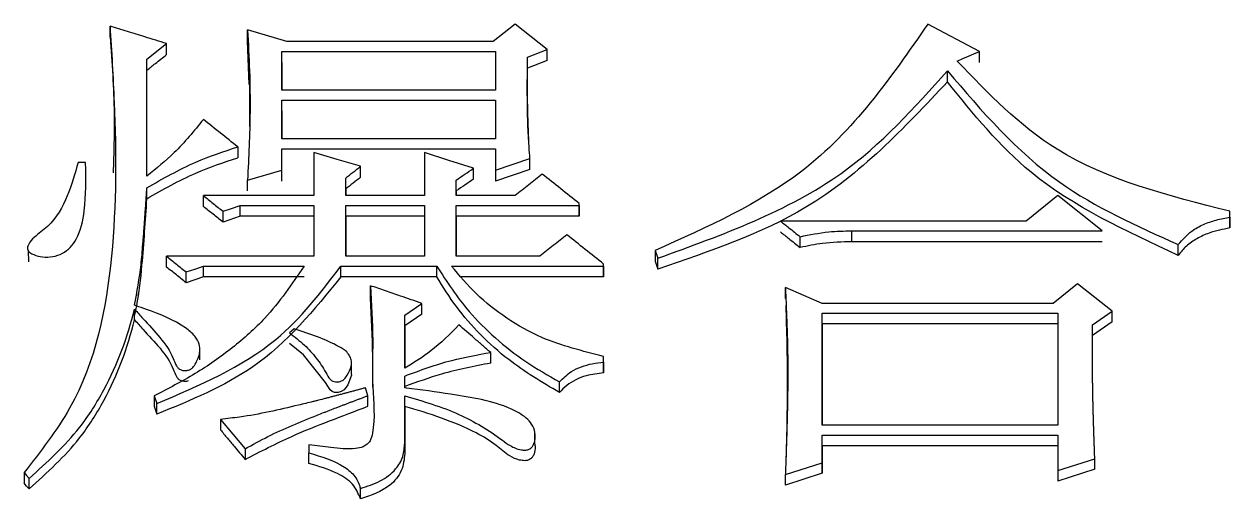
# Model space of a CAD drawing. Header units: millimetres. Extents: x 2278 to 4715, y 679 to 2402.
# Drawn here: x 2829.24 to 2834.55, y 2122.01 to 2124.1 of the extents above; entities that cross this region are included whole.
import ezdxf

# ---------------------------------------------------------------- set-up
doc = ezdxf.new("R2010")
doc.units = ezdxf.units.MM

msp = doc.modelspace()

# ---------------------------------------------------------------- linework, layer by layer
at = {"color": 7, "linetype": 'Continuous', "lineweight": 25}
for p, q in [((2829.617, 2124.0383), (2829.617, 2124.0871)), ((2830.3959, 2124.0187), (2830.2228, 2124.07)), ((2830.2228, 2124.0212), (2830.2228, 2124.07)), ((2831.4019, 2124.0956), (2831.3045, 2124.0187)), ((2831.5425, 2123.9844), (2831.4019, 2124.0956)), ((2833.4464, 2123.9759), (2833.2192, 2124.0956)), ((2829.7793, 2123.9417), (2829.8658, 2124.0101)), ((2829.8658, 2123.9614), (2829.8658, 2124.0101)), ((2830.2298, 2123.8301), (2830.2228, 2124.0212)), ((2830.3743, 2123.9759), (2831.3154, 2123.9759)), ((2830.3743, 2123.8047), (2830.3743, 2123.9759)), ((2830.3743, 2123.9272), (2830.3743, 2123.9759)), ((2831.3154, 2123.9759), (2831.3154, 2123.8047)), ((2831.456, 2123.9502), (2831.5425, 2123.9844)), ((2831.5425, 2123.9358), (2831.5425, 2123.9844)), ((2833.4464, 2123.9273), (2833.4464, 2123.9759)), ((2829.7793, 2123.4271), (2829.7793, 2123.9417)), ((2829.7793, 2123.8931), (2829.7793, 2123.9417)), ((2830.3743, 2123.9272), (2830.3743, 2123.8047)), ((2831.456, 2123.9016), (2831.456, 2123.9502)), ((2831.5425, 2123.9358), (2831.456, 2123.9016)), ((2829.7793, 2123.4318), (2829.7793, 2123.8931)), ((2833.3057, 2123.8418), (2833.3057, 2123.8903)), ((2830.2317, 2123.8318), (2830.2313, 2123.6457)), ((2831.3154, 2123.8047), (2830.3743, 2123.8047)), ((2830.3743, 2123.7618), (2831.3154, 2123.7618)), ((2830.3743, 2123.5903), (2830.3743, 2123.7618)), ((2830.3743, 2123.7135), (2830.3743, 2123.7618)), ((2831.3154, 2123.7618), (2831.3154, 2123.5903)), ((2830.3743, 2123.7135), (2830.3743, 2123.5903)), ((2831.3154, 2123.5903), (2830.3743, 2123.5903)), ((2830.1795, 2123.5559), (2830.1795, 2123.5079)), ((2830.3743, 2123.4529), (2830.3743, 2123.5474)), ((2830.3743, 2123.5474), (2831.3154, 2123.5474)), ((2830.3743, 2123.4993), (2830.3743, 2123.5474)), ((2830.5149, 2123.5302), (2830.5149, 2123.3411)), ((2831.0017, 2123.5302), (2831.0017, 2123.3411)), ((2831.3154, 2123.5474), (2831.3154, 2123.4529)), ((2829.5089, 2123.4872), (2829.4764, 2123.4872)), ((2831.3154, 2123.4529), (2831.4668, 2123.5044)), ((2831.4668, 2123.4564), (2831.4668, 2123.5044)), ((2830.2228, 2123.4099), (2830.3743, 2123.4529)), ((2830.3743, 2123.4049), (2830.3743, 2123.4529)), ((2830.7204, 2123.4221), (2830.7204, 2123.4701)), ((2831.218, 2123.4135), (2831.218, 2123.4615)), ((2831.4668, 2123.4564), (2831.3154, 2123.4049)), ((2831.3154, 2123.4529), (2831.3154, 2123.4049)), ((2829.5107, 2123.4069), (2829.5107, 2123.4072)), ((2829.7793, 2123.3277), (2829.7793, 2123.3755)), ((2830.2228, 2123.362), (2830.2228, 2123.4099)), ((2830.6555, 2123.3411), (2830.6555, 2123.4185)), ((2830.6555, 2123.3706), (2830.6555, 2123.4185)), ((2830.6555, 2123.3706), (2830.6555, 2123.3411)), ((2831.1423, 2123.3411), (2831.1423, 2123.4099)), ((2831.1423, 2123.362), (2831.1423, 2123.4099)), ((2830.5149, 2123.3411), (2830.0281, 2123.3411)), ((2831.0017, 2123.3411), (2830.6555, 2123.3411)), ((2831.1423, 2123.362), (2831.1423, 2123.3411)), ((2831.4019, 2123.3411), (2831.1423, 2123.3411)), ((2833.7925, 2123.3411), (2833.6519, 2123.2293)), ((2833.9872, 2123.1863), (2833.7925, 2123.3411)), ((2830.1146, 2123.2246), (2830.1146, 2123.2723)), ((2830.1904, 2123.2981), (2830.5149, 2123.2981)), ((2830.1904, 2123.2504), (2830.1904, 2123.2981)), ((2830.5149, 2123.2981), (2830.5149, 2123.0743)), ((2830.6555, 2123.2981), (2831.0017, 2123.2981)), ((2830.6555, 2123.0743), (2830.6555, 2123.2981)), ((2830.6555, 2123.2504), (2830.6555, 2123.2981)), ((2831.0017, 2123.2981), (2831.0017, 2123.0743)), ((2831.1423, 2123.2981), (2831.6832, 2123.2981)), ((2831.1423, 2123.0743), (2831.1423, 2123.2981)), ((2831.1423, 2123.2504), (2831.1423, 2123.2981)), ((2831.6832, 2123.2981), (2831.6832, 2123.3067)), ((2831.6832, 2123.259), (2831.6832, 2123.3067)), ((2831.6832, 2123.2981), (2831.6832, 2123.2504)), ((2834.5497, 2123.2465), (2834.5497, 2123.2723)), ((2834.5497, 2123.2246), (2834.5497, 2123.2723)), ((2830.1904, 2123.2504), (2830.1146, 2123.2246)), ((2830.5149, 2123.2504), (2830.1904, 2123.2504)), ((2830.6555, 2123.2504), (2830.6555, 2123.0743)), ((2831.0017, 2123.2504), (2830.6555, 2123.2504)), ((2831.1423, 2123.2504), (2831.1423, 2123.0743)), ((2831.6832, 2123.2504), (2831.1423, 2123.2504)), ((2831.6832, 2123.2504), (2831.6832, 2123.259)), ((2833.6519, 2123.2293), (2832.5702, 2123.2293)), ((2834.5497, 2123.2465), (2834.5497, 2123.1988)), ((2832.6567, 2123.1128), (2832.6567, 2123.1604)), ((2832.8839, 2123.1862), (2833.9872, 2123.1863)), ((2832.8839, 2123.1386), (2832.8839, 2123.1862)), ((2833.9872, 2123.1386), (2832.8839, 2123.1386)), ((2834.3226, 2123.0784), (2834.3226, 2123.126)), ((2829.2571, 2123.0982), (2829.2572, 2123.0505)), ((2830.5149, 2123.0743), (2829.8658, 2123.0743)), ((2831.0017, 2123.0743), (2830.6555, 2123.0743)), ((2831.5101, 2123.0743), (2831.1423, 2123.0743)), ((2832.0185, 2123.1001), (2832.0293, 2123.0656)), ((2832.0185, 2123.1001), (2832.0185, 2123.0526)), ((2832.0185, 2123.0526), (2832.0293, 2123.0182)), ((2832.0293, 2123.0182), (2832.0293, 2123.0656)), ((2829.9524, 2122.9579), (2829.9524, 2123.0053)), ((2830.0281, 2123.0312), (2830.4716, 2123.0312)), ((2830.6339, 2123.0312), (2831.0558, 2123.0312)), ((2830.6339, 2122.9838), (2830.6339, 2123.0312)), ((2831.0558, 2122.9838), (2831.0558, 2123.0312)), ((2831.1207, 2123.0312), (2831.7913, 2123.0312)), ((2831.7913, 2123.0312), (2831.7913, 2123.0398)), ((2831.7913, 2122.9924), (2831.7913, 2123.0398)), ((2831.7913, 2123.0312), (2831.7913, 2122.9838)), ((2830.0281, 2122.9838), (2829.9524, 2122.9579)), ((2830.4716, 2122.9838), (2830.0281, 2122.9838)), ((2831.0558, 2122.9838), (2830.6339, 2122.9838)), ((2830.7637, 2122.8976), (2830.7637, 2122.9449)), ((2831.7913, 2122.9838), (2831.1637, 2122.9838)), ((2831.7913, 2122.9838), (2831.7913, 2122.9924)), ((2833.8791, 2122.9536), (2833.7709, 2122.8673)), ((2834.0305, 2122.8327), (2833.8791, 2122.9536)), ((2832.7541, 2122.8673), (2832.5918, 2122.9363)), ((2832.5918, 2122.889), (2832.5918, 2122.9363)), ((2829.7252, 2122.7942), (2829.7252, 2122.8414)), ((2830.9151, 2122.8154), (2830.9908, 2122.8673)), ((2830.9908, 2122.8201), (2830.9908, 2122.8673)), ((2833.7709, 2122.8673), (2832.7541, 2122.8673)), ((2830.9908, 2122.8201), (2830.9151, 2122.7683)), ((2830.9151, 2122.5821), (2830.9151, 2122.8154)), ((2830.9151, 2122.7683), (2830.9151, 2122.8154)), ((2832.7541, 2122.8241), (2833.7925, 2122.8241)), ((2832.7541, 2122.3309), (2832.7541, 2122.8241)), ((2832.7541, 2122.777), (2832.7541, 2122.8241)), ((2833.7925, 2122.8241), (2833.7925, 2122.3309)), ((2833.944, 2122.7723), (2834.0305, 2122.8327)), ((2834.0305, 2122.7856), (2833.944, 2122.7252)), ((2834.0305, 2122.7856), (2834.0305, 2122.8327)), ((2830.4284, 2122.755), (2830.4068, 2122.7377)), ((2830.9151, 2122.7683), (2830.9151, 2122.5821)), ((2832.7541, 2122.777), (2832.7541, 2122.3309)), ((2833.7925, 2122.777), (2832.7541, 2122.777)), ((2830.0131, 2122.618), (2830.0131, 2122.6652)), ((2831.2938, 2122.6043), (2831.2938, 2122.6512)), ((2831.7913, 2122.608), (2831.7913, 2122.634)), ((2830.6807, 2122.5536), (2830.6807, 2122.6007)), ((2831.7913, 2122.608), (2831.7913, 2122.5612)), ((2830.9151, 2122.4954), (2830.9151, 2122.5475)), ((2830.9151, 2122.5007), (2830.9151, 2122.5475)), ((2831.5966, 2122.4748), (2831.5966, 2122.5215)), ((2830.7529, 2122.4609), (2830.7421, 2122.4955)), ((2829.8118, 2122.4609), (2829.8226, 2122.4263)), ((2829.8226, 2122.3797), (2829.8226, 2122.4263)), ((2830.7529, 2122.4142), (2830.7529, 2122.4609)), ((2830.9151, 2122.2529), (2830.9151, 2122.4606)), ((2830.9151, 2122.414), (2830.9151, 2122.4606)), ((2830.9151, 2122.414), (2830.9151, 2122.2065)), ((2830.1038, 2122.3569), (2830.212, 2122.2269)), ((2830.1038, 2122.3569), (2830.1038, 2122.3104)), ((2833.7925, 2122.3309), (2832.7541, 2122.3309)), ((2830.9151, 2122.2529), (2830.9151, 2122.2065)), ((2831.4885, 2122.2506), (2831.4885, 2122.2973)), ((2832.7541, 2122.1661), (2832.7541, 2122.2876)), ((2832.7541, 2122.2876), (2833.7925, 2122.2876)), ((2832.7541, 2122.2411), (2832.7541, 2122.2876)), ((2833.7925, 2122.2876), (2833.7925, 2122.1314)), ((2830.212, 2122.2269), (2830.212, 2122.1805)), ((2830.4933, 2122.2441), (2830.4933, 2122.2095)), ((2830.4933, 2122.1632), (2830.4933, 2122.2095)), ((2832.7541, 2122.2411), (2832.7541, 2122.1198)), ((2833.7925, 2122.2411), (2832.7541, 2122.2411)), ((2832.5918, 2122.114), (2832.7541, 2122.1661)), ((2832.7541, 2122.1198), (2832.7541, 2122.1661)), ((2833.7925, 2122.1314), (2833.9548, 2122.1835)), ((2833.9548, 2122.1372), (2833.9548, 2122.1835)), ((2829.2386, 2122.1226), (2829.2386, 2122.0763)), ((2829.2601, 2122.0505), (2829.2601, 2122.0967)), ((2832.7541, 2122.1198), (2832.5918, 2122.0678)), ((2832.5918, 2122.0678), (2832.5918, 2122.114)), ((2833.9548, 2122.1372), (2833.7925, 2122.0852)), ((2833.7925, 2122.1314), (2833.7925, 2122.0852)), ((2830.7204, 2122.0071), (2830.7204, 2122.0532))]:
    msp.add_line(p, q, dxfattribs=at)
at = {"color": 7, "linetype": 'Continuous', "lineweight": 25, "flags": 128}
for points in [[(2831.3045, 2124.0187), (2830.8502, 2124.0187), (2830.3959, 2124.0187)], [(2833.349, 2123.9331), (2833.3733, 2123.9438), (2833.3977, 2123.9545), (2833.422, 2123.9652), (2833.4464, 2123.9759)], [(2830.7204, 2123.4701), (2830.6176, 2123.5001), (2830.5149, 2123.5302)], [(2831.218, 2123.4615), (2831.1098, 2123.4958), (2831.0017, 2123.5302)], [(2830.0281, 2123.2933), (2830.0281, 2123.3054), (2830.0281, 2123.3175), (2830.0281, 2123.3411)], [(2830.1146, 2123.2723), (2830.1525, 2123.2852), (2830.1904, 2123.2981)], [(2834.5497, 2123.1988), (2834.5497, 2123.2133), (2834.5497, 2123.2246)], [(2829.8658, 2123.0268), (2829.8658, 2123.0388), (2829.8658, 2123.0508), (2829.8658, 2123.0743)], [(2829.9524, 2123.0053), (2829.9902, 2123.0182), (2830.0281, 2123.0312)], [(2830.0281, 2122.9838), (2830.0281, 2123.003), (2830.0281, 2123.0171), (2830.0281, 2123.0312)], [(2830.6804, 2122.5536), (2830.6804, 2122.5519), (2830.6639, 2122.5091), (2830.6478, 2122.4864), (2830.6358, 2122.4787), (2830.6215, 2122.475), (2830.6064, 2122.4757), (2830.5951, 2122.4798), (2830.586, 2122.487), (2830.5654, 2122.5193), (2830.4696, 2122.64), (2830.4074, 2122.6902), (2830.4068, 2122.6907), (2830.4068, 2122.6907)], [(2831.7913, 2122.5871), (2831.7913, 2122.6027), (2831.7913, 2122.634)], [(2831.7913, 2122.5612), (2831.7913, 2122.57), (2831.7913, 2122.5757), (2831.7913, 2122.5814), (2831.7913, 2122.5871)], [(2829.8118, 2122.4609), (2829.8118, 2122.4417), (2829.8118, 2122.4279), (2829.8118, 2122.4142)], [(2829.2385, 2122.1226), (2829.2493, 2122.1096), (2829.2601, 2122.0967)], [(2829.2601, 2122.0505), (2829.2547, 2122.057), (2829.2493, 2122.0635), (2829.2385, 2122.0764)]]:
    msp.add_lwpolyline(points, dxfattribs=at)
at = {"color": 7, "linetype": 'Continuous', "lineweight": 25}
for points, knots in [([(2829.617, 2124.087), (2829.6237, 2123.9749), (2829.644, 2123.6388), (2829.6467, 2123.0754), (2829.532, 2122.4977), (2829.3108, 2122.2149), (2829.2386, 2122.1226)], [0, 0, 0, 0, 0.166548, 0.499383, 0.836688, 1, 1, 1, 1]), ([(2829.8658, 2124.0101), (2829.8341, 2124.0199), (2829.7768, 2124.0377), (2829.6938, 2124.0633), (2829.6426, 2124.0791), (2829.617, 2124.0871)], [0, 0, 0, 0, 0.382595, 0.691297, 1, 1, 1, 1]), ([(2830.2228, 2124.07), (2830.2261, 2124.0099), (2830.2326, 2123.8898), (2830.2356, 2123.6698), (2830.2277, 2123.5097), (2830.2228, 2123.4099)], [0, 0, 0, 0, 0.273667, 0.547376, 1, 1, 1, 1]), ([(2833.2192, 2124.0956), (2833.0553, 2123.8598), (2832.7571, 2123.4308), (2832.2479, 2123.2028), (2832.0185, 2123.1001)], [0, 0, 0, 0, 0.549466, 1, 1, 1, 1]), ([(2829.617, 2124.0383), (2829.6253, 2123.9263), (2829.6401, 2123.728), (2829.6335, 2123.5282), (2829.6306, 2123.4412)], [0, 0, 0, 0, 0.564585, 1, 1, 1, 1]), ([(2829.7793, 2123.8931), (2829.7918, 2123.9029), (2829.8125, 2123.9193), (2829.8413, 2123.942), (2829.8577, 2123.955), (2829.8658, 2123.9614)], [0, 0, 0, 0, 0.432906, 0.716452, 1, 1, 1, 1]), ([(2831.4668, 2123.5044), (2831.4655, 2123.5212), (2831.4635, 2123.5464), (2831.4594, 2123.6053), (2831.4574, 2123.6516), (2831.4563, 2123.6936), (2831.456, 2123.7062), (2831.4558, 2123.7188), (2831.4556, 2123.7314), (2831.4553, 2123.7483), (2831.4552, 2123.7651), (2831.4551, 2123.7819), (2831.455, 2123.7945), (2831.455, 2123.8071), (2831.455, 2123.8197), (2831.455, 2123.8323), (2831.4551, 2123.8428), (2831.4551, 2123.8512), (2831.4552, 2123.8575), (2831.4552, 2123.8638), (2831.4552, 2123.8701), (2831.4553, 2123.8764), (2831.4553, 2123.8827), (2831.4554, 2123.889), (2831.4555, 2123.8974), (2831.4555, 2123.9058), (2831.4556, 2123.9142), (2831.4557, 2123.9205), (2831.4557, 2123.9268), (2831.4558, 2123.9331), (2831.4559, 2123.9409), (2831.4559, 2123.9466), (2831.456, 2123.9502)], [0, 0, 0, 0, 0.113118, 0.169677, 0.395941, 0.424221, 0.4525, 0.480779, 0.509059, 0.537338, 0.593897, 0.622177, 0.650456, 0.678735, 0.707015, 0.735294, 0.763573, 0.777713, 0.791853, 0.805993, 0.820132, 0.834272, 0.848412, 0.862551, 0.876691, 0.90497, 0.91911, 0.93325, 0.947389, 0.961529, 0.975669, 1, 1, 1, 1]), ([(2834.5497, 2123.2723), (2834.2787, 2123.3406), (2833.802, 2123.4608), (2833.4856, 2123.7907), (2833.349, 2123.9331)], [0, 0, 0, 0, 0.568428, 1, 1, 1, 1]), ([(2831.4624, 2123.5679), (2831.4624, 2123.5679), (2831.4625, 2123.5679), (2831.4624, 2123.57), (2831.4606, 2123.6127), (2831.4566, 2123.713), (2831.456, 2123.8052), (2831.4559, 2123.8548), (2831.4559, 2123.8725), (2831.4559, 2123.8787), (2831.4558, 2123.8784), (2831.4558, 2123.8783)], [0, 0, 0, 0, 0.006691, 0.017606, 0.043784, 0.513826, 0.728841, 0.873761, 0.909014, 0.944697, 1, 1, 1, 1]), ([(2832.0293, 2123.0656), (2832.3169, 2123.1695), (2832.8239, 2123.3526), (2833.1602, 2123.7279), (2833.3057, 2123.8903)], [0, 0, 0, 0, 0.567325, 1, 1, 1, 1]), ([(2833.3057, 2123.8903), (2833.4571, 2123.7127), (2833.7318, 2123.3905), (2834.1396, 2123.2079), (2834.3226, 2123.126)], [0, 0, 0, 0, 0.551247, 1, 1, 1, 1]), ([(2833.3057, 2123.8418), (2833.114, 2123.6378), (2832.7661, 2123.2676), (2832.2575, 2123.0955), (2832.0293, 2123.0182)], [0, 0, 0, 0, 0.5512685, 1, 1, 1, 1]), ([(2834.3226, 2123.0784), (2834.0913, 2123.1852), (2833.6839, 2123.3732), (2833.4198, 2123.7004), (2833.3057, 2123.8418)], [0, 0, 0, 0, 0.5679506, 1, 1, 1, 1]), ([(2830.0281, 2123.6761), (2829.9871, 2123.6259), (2829.9134, 2123.5357), (2829.8205, 2123.4605), (2829.7793, 2123.4271)], [0, 0, 0, 0, 0.556387, 1, 1, 1, 1]), ([(2830.1795, 2123.5559), (2830.1543, 2123.576), (2830.1038, 2123.616), (2830.0533, 2123.6561), (2830.0281, 2123.6761)], [0, 0, 0, 0, 0.4999967, 1, 1, 1, 1]), ([(2829.7793, 2123.3755), (2829.8499, 2123.4158), (2829.9765, 2123.4879), (2830.1173, 2123.5351), (2830.1795, 2123.5559)], [0, 0, 0, 0, 0.5578888, 1, 1, 1, 1]), ([(2829.4764, 2123.4872), (2829.4623, 2123.4381), (2829.4339, 2123.3393), (2829.3699, 2123.2205), (2829.2906, 2123.1671), (2829.2615, 2123.1352), (2829.2534, 2123.1168), (2829.253, 2123.1063), (2829.2565, 2123.0978), (2829.2656, 2123.0887), (2829.2866, 2123.0778), (2829.321, 2123.07), (2829.3655, 2123.0706), (2829.4081, 2123.0856), (2829.4446, 2123.1124), (2829.4859, 2123.1737), (2829.5123, 2123.3015), (2829.5113, 2123.4151), (2829.5089, 2123.4862), (2829.5089, 2123.4872)], [0, 0, 0, 0, 0.151237, 0.303887, 0.374012, 0.409203, 0.423454, 0.431523, 0.439658, 0.449578, 0.466985, 0.502292, 0.540771, 0.580872, 0.619436, 0.662511, 0.788748, 0.996835, 1, 1, 1, 1]), ([(2829.7793, 2123.3277), (2829.8499, 2123.3679), (2829.9765, 2123.4399), (2830.1173, 2123.487), (2830.1795, 2123.5079)], [0, 0, 0, 0, 0.557853, 1, 1, 1, 1]), ([(2830.6555, 2123.4185), (2830.6663, 2123.4271), (2830.688, 2123.4443), (2830.7096, 2123.4615), (2830.7204, 2123.4701)], [0, 0, 0, 0, 0.500001, 1, 1, 1, 1]), ([(2830.7204, 2123.4221), (2830.7096, 2123.4135), (2830.688, 2123.3964), (2830.6663, 2123.3792), (2830.6555, 2123.3706)], [0, 0, 0, 0, 0.499997, 1, 1, 1, 1]), ([(2831.1423, 2123.4099), (2831.1549, 2123.4185), (2831.1801, 2123.4357), (2831.2054, 2123.4529), (2831.218, 2123.4615)], [0, 0, 0, 0, 0.500001, 1, 1, 1, 1]), ([(2831.5209, 2123.4357), (2831.5011, 2123.4199), (2831.4614, 2123.3884), (2831.4217, 2123.3569), (2831.4019, 2123.3411)], [0, 0, 0, 0, 0.500001, 1, 1, 1, 1]), ([(2831.6832, 2123.3067), (2831.6561, 2123.3282), (2831.602, 2123.3712), (2831.5479, 2123.4142), (2831.5209, 2123.4357)], [0, 0, 0, 0, 0.5, 1, 1, 1, 1]), ([(2829.7252, 2122.8586), (2829.736, 2122.918), (2829.7521, 2123.0071), (2829.7597, 2123.1044), (2829.7631, 2123.1455), (2829.7643, 2123.1605), (2829.7652, 2123.1717), (2829.766, 2123.1829), (2829.7669, 2123.1941), (2829.7676, 2123.2035), (2829.7683, 2123.2128), (2829.7688, 2123.2203), (2829.7693, 2123.2277), (2829.7699, 2123.2352), (2829.7704, 2123.2427), (2829.7711, 2123.252), (2829.7716, 2123.2595), (2829.7722, 2123.2688), (2829.7727, 2123.2763), (2829.7732, 2123.2838), (2829.7737, 2123.2912), (2829.7742, 2123.2987), (2829.7749, 2123.3081), (2829.7754, 2123.3155), (2829.776, 2123.3249), (2829.7765, 2123.3323), (2829.7771, 2123.3417), (2829.7776, 2123.3491), (2829.7781, 2123.3566), (2829.7786, 2123.3648), (2829.779, 2123.3711), (2829.7793, 2123.3755)], [0, 0, 0, 0, 0.346641, 0.519778, 0.563061, 0.584702, 0.606343, 0.627984, 0.649626, 0.671267, 0.682088, 0.703729, 0.714549, 0.72537, 0.747011, 0.757832, 0.779473, 0.790294, 0.811935, 0.822756, 0.833576, 0.855218, 0.866038, 0.88768, 0.8985, 0.920141, 0.930962, 0.952603, 0.963424, 0.974245, 1, 1, 1, 1]), ([(2831.218, 2123.4135), (2831.2054, 2123.4049), (2831.1801, 2123.3878), (2831.1549, 2123.3706), (2831.1423, 2123.362)], [0, 0, 0, 0, 0.499997, 1, 1, 1, 1]), ([(2829.7252, 2122.8114), (2829.7284, 2122.8262), (2829.7442, 2122.9001), (2829.7576, 2123.0239), (2829.7697, 2123.1813), (2829.7761, 2123.2789), (2829.7793, 2123.3277)], [0, 0, 0, 0, 0.086672, 0.433942, 0.716948, 1, 1, 1, 1]), ([(2830.0281, 2123.3411), (2830.0425, 2123.3297), (2830.0714, 2123.3067), (2830.1002, 2123.2838), (2830.1146, 2123.2723)], [0, 0, 0, 0, 0.499999, 1, 1, 1, 1]), ([(2830.1146, 2123.2246), (2830.1002, 2123.2361), (2830.0714, 2123.259), (2830.0425, 2123.2819), (2830.0281, 2123.2933)], [0, 0, 0, 0, 0.5, 1, 1, 1, 1]), ([(2832.5702, 2123.2293), (2832.5825, 2123.2195), (2832.6031, 2123.2031), (2832.632, 2123.1801), (2832.6485, 2123.167), (2832.6567, 2123.1604)], [0, 0, 0, 0, 0.428307, 0.714154, 1, 1, 1, 1]), ([(2834.3226, 2123.126), (2834.341, 2123.1472), (2834.3716, 2123.1826), (2834.4326, 2123.2154), (2834.4895, 2123.2351), (2834.5296, 2123.2427), (2834.5497, 2123.2465)], [0, 0, 0, 0, 0.329917, 0.550134, 0.774051, 1, 1, 1, 1]), ([(2831.6291, 2123.169), (2831.6092, 2123.1532), (2831.5696, 2123.1217), (2831.5299, 2123.0901), (2831.5101, 2123.0743)], [0, 0, 0, 0, 0.500001, 1, 1, 1, 1]), ([(2831.7913, 2123.0398), (2831.7643, 2123.0613), (2831.7102, 2123.1044), (2831.6561, 2123.1475), (2831.6291, 2123.169)], [0, 0, 0, 0, 0.4999997, 1, 1, 1, 1]), ([(2832.5702, 2123.1816), (2832.5825, 2123.1718), (2832.6031, 2123.1554), (2832.632, 2123.1325), (2832.6485, 2123.1194), (2832.6567, 2123.1128)], [0, 0, 0, 0, 0.4285576, 0.7142788, 1, 1, 1, 1]), ([(2832.6567, 2123.1604), (2832.6985, 2123.1688), (2832.7734, 2123.184), (2832.8501, 2123.1855), (2832.8839, 2123.1862)], [0, 0, 0, 0, 0.5590432, 1, 1, 1, 1]), ([(2834.5497, 2123.1988), (2834.5187, 2123.1927), (2834.4677, 2123.1826), (2834.4039, 2123.1532), (2834.3561, 2123.121), (2834.3337, 2123.0925), (2834.3226, 2123.0784)], [0, 0, 0, 0, 0.34797, 0.569793, 0.78749, 1, 1, 1, 1]), ([(2832.8839, 2123.1386), (2832.8408, 2123.1374), (2832.7641, 2123.1353), (2832.6895, 2123.1197), (2832.6567, 2123.1128)], [0, 0, 0, 0, 0.560892, 1, 1, 1, 1]), ([(2829.8658, 2123.0743), (2829.8803, 2123.0628), (2829.9091, 2123.0398), (2829.938, 2123.0168), (2829.9524, 2123.0053)], [0, 0, 0, 0, 0.499999, 1, 1, 1, 1]), ([(2830.4716, 2123.0312), (2830.418, 2122.9521), (2830.3292, 2122.821), (2830.1576, 2122.6685), (2829.9939, 2122.5539), (2829.8727, 2122.492), (2829.8118, 2122.4609)], [0, 0, 0, 0, 0.333002, 0.552476, 0.774971, 1, 1, 1, 1]), ([(2829.8226, 2122.4263), (2830.011, 2122.5066), (2830.3425, 2122.6479), (2830.5461, 2122.9156), (2830.6339, 2123.0312)], [0, 0, 0, 0, 0.568507, 1, 1, 1, 1]), ([(2829.9524, 2122.9579), (2829.938, 2122.9694), (2829.9091, 2122.9924), (2829.8803, 2123.0153), (2829.8658, 2123.0268)], [0, 0, 0, 0, 0.5, 1, 1, 1, 1]), ([(2831.0558, 2123.0312), (2831.1003, 2122.9628), (2831.1741, 2122.8496), (2831.3127, 2122.7128), (2831.4458, 2122.6078), (2831.5462, 2122.5504), (2831.5966, 2122.5215)], [0, 0, 0, 0, 0.333809, 0.553089, 0.775219, 1, 1, 1, 1]), ([(2831.7913, 2122.634), (2831.6984, 2122.657), (2831.5464, 2122.6948), (2831.3623, 2122.7988), (2831.2274, 2122.9052), (2831.1561, 2122.9894), (2831.1207, 2123.0312)], [0, 0, 0, 0, 0.347456, 0.568585, 0.785979, 1, 1, 1, 1]), ([(2830.6339, 2122.9838), (2830.5165, 2122.839), (2830.3033, 2122.5759), (2829.9717, 2122.4405), (2829.8226, 2122.3797)], [0, 0, 0, 0, 0.550322, 1, 1, 1, 1]), ([(2830.7637, 2122.9449), (2830.7685, 2122.8649), (2830.7775, 2122.717), (2830.7691, 2122.5006), (2830.7871, 2122.3522), (2830.7665, 2122.2666), (2830.7505, 2122.2463), (2830.7282, 2122.2337), (2830.6739, 2122.2228), (2830.5932, 2122.2322), (2830.5254, 2122.2403), (2830.4933, 2122.2441)], [0, 0, 0, 0, 0.257644, 0.476383, 0.695117, 0.731864, 0.752184, 0.772582, 0.805413, 0.907666, 1, 1, 1, 1]), ([(2830.9908, 2122.8673), (2830.9595, 2122.878), (2830.9059, 2122.8963), (2830.8302, 2122.9222), (2830.7858, 2122.9373), (2830.7637, 2122.9449)], [0, 0, 0, 0, 0.414509, 0.7072526, 1, 1, 1, 1]), ([(2831.5966, 2122.4748), (2831.5197, 2122.5204), (2831.3937, 2122.5951), (2831.2468, 2122.7279), (2831.1397, 2122.8501), (2831.0836, 2122.9394), (2831.0558, 2122.9838)], [0, 0, 0, 0, 0.346062, 0.56664, 0.784508, 1, 1, 1, 1]), ([(2829.7339, 2122.9006), (2829.7339, 2122.9006), (2829.7339, 2122.9005), (2829.734, 2122.9009), (2829.7342, 2122.9021), (2829.7348, 2122.9052), (2829.7355, 2122.9087), (2829.7359, 2122.9106)], [0, 0, 0, 0, 0.025297, 0.141451, 0.270493, 0.58461, 1, 1, 1, 1]), ([(2830.7742, 2122.4979), (2830.7745, 2122.5465), (2830.7753, 2122.68), (2830.7682, 2122.813), (2830.7637, 2122.8976)], [0, 0, 0, 0, 0.364106, 1, 1, 1, 1]), ([(2832.5918, 2122.9363), (2832.5922, 2122.9281), (2832.5928, 2122.9159), (2832.5937, 2122.8955), (2832.5946, 2122.875), (2832.5953, 2122.8546), (2832.5961, 2122.8342), (2832.5967, 2122.8178), (2832.5974, 2122.8015), (2832.5978, 2122.7892), (2832.5988, 2122.7647), (2832.602, 2122.6788), (2832.6025, 2122.5927), (2832.6022, 2122.5148), (2832.602, 2122.4984), (2832.6019, 2122.482), (2832.6016, 2122.4656), (2832.6014, 2122.4492), (2832.6011, 2122.4328), (2832.6009, 2122.4205), (2832.6007, 2122.4102), (2832.6005, 2122.4), (2832.6003, 2122.3918), (2832.6001, 2122.3836), (2832.5999, 2122.3754), (2832.5997, 2122.3672), (2832.5995, 2122.3569), (2832.5993, 2122.3487), (2832.5991, 2122.3405), (2832.5988, 2122.3323), (2832.5986, 2122.3241), (2832.5983, 2122.3138), (2832.5981, 2122.3056), (2832.5979, 2122.2974), (2832.5976, 2122.2892), (2832.5974, 2122.281), (2832.5971, 2122.2728), (2832.5969, 2122.2645), (2832.5966, 2122.2563), (2832.5963, 2122.2461), (2832.596, 2122.2379), (2832.5957, 2122.2276), (2832.5954, 2122.2194), (2832.5952, 2122.2112), (2832.5949, 2122.2029), (2832.5946, 2122.1947), (2832.5943, 2122.1845), (2832.594, 2122.1762), (2832.5937, 2122.168), (2832.5934, 2122.1598), (2832.5931, 2122.1516), (2832.5928, 2122.1434), (2832.5926, 2122.1354), (2832.5922, 2122.1256), (2832.592, 2122.1179), (2832.5918, 2122.114)], [0, 0, 0, 0, 0.029904, 0.044856, 0.07476, 0.104664, 0.119616, 0.14952, 0.164472, 0.179424, 0.194376, 0.254184, 0.493446, 0.508398, 0.538302, 0.553254, 0.568206, 0.59811, 0.613062, 0.628014, 0.642966, 0.650442, 0.665394, 0.67287, 0.680346, 0.695298, 0.702774, 0.717726, 0.725202, 0.732678, 0.74763, 0.755106, 0.770057, 0.777533, 0.785009, 0.799961, 0.807437, 0.814913, 0.829865, 0.837341, 0.852293, 0.859769, 0.874721, 0.882197, 0.889673, 0.904625, 0.912101, 0.927053, 0.934529, 0.942005, 0.956957, 0.964433, 0.971909, 0.985954, 1, 1, 1, 1]), ([(2829.2601, 2122.0967), (2829.3393, 2122.1684), (2829.4691, 2122.2857), (2829.5934, 2122.4847), (2829.674, 2122.6596), (2829.7082, 2122.7809), (2829.7252, 2122.8414)], [0, 0, 0, 0, 0.345608, 0.56562, 0.783503, 1, 1, 1, 1]), ([(2829.7252, 2122.8414), (2829.7374, 2122.8276), (2829.7983, 2122.7586), (2829.877, 2122.6819), (2829.905, 2122.5986), (2829.9174, 2122.5811), (2829.9291, 2122.5739), (2829.9424, 2122.5707), (2829.9564, 2122.5713), (2829.9702, 2122.5759), (2829.9846, 2122.5869), (2830.0012, 2122.6134), (2830.0149, 2122.6484), (2830.0114, 2122.6905), (2829.9901, 2122.7277), (2829.9161, 2122.7878), (2829.8226, 2122.8248), (2829.7447, 2122.8516), (2829.7275, 2122.8578), (2829.7252, 2122.8586)], [0, 0, 0, 0, 0.066203, 0.331418, 0.376174, 0.392134, 0.408285, 0.422252, 0.437571, 0.454108, 0.470588, 0.499884, 0.567199, 0.607022, 0.655995, 0.720748, 0.938177, 0.991744, 1, 1, 1, 1]), ([(2832.5933, 2122.858), (2832.5967, 2122.7469), (2832.6017, 2122.582), (2832.5988, 2122.3691), (2832.5966, 2122.2677), (2832.5953, 2122.2202), (2832.5946, 2122.1957), (2832.5944, 2122.1897), (2832.5943, 2122.1857)], [0, 0, 0, 0, 0.503814, 0.747752, 0.874235, 0.934549, 0.957165, 1, 1, 1, 1]), ([(2829.2601, 2122.0505), (2829.3393, 2122.1221), (2829.469, 2122.2393), (2829.5934, 2122.438), (2829.674, 2122.6127), (2829.7082, 2122.7338), (2829.7252, 2122.7942)], [0, 0, 0, 0, 0.345691, 0.565702, 0.783554, 1, 1, 1, 1]), ([(2829.7252, 2122.7942), (2829.7374, 2122.7804), (2829.7984, 2122.7115), (2829.8768, 2122.635), (2829.905, 2122.552), (2829.9171, 2122.5346), (2829.9287, 2122.5272), (2829.942, 2122.5241), (2829.9536, 2122.524), (2829.9602, 2122.5265), (2829.9625, 2122.5273)], [0, 0, 0, 0, 0.148722, 0.744517, 0.842906, 0.878942, 0.915433, 0.946758, 0.981101, 1, 1, 1, 1]), ([(2830.4068, 2122.7377), (2830.4296, 2122.7202), (2830.4734, 2122.6868), (2830.527, 2122.6275), (2830.5621, 2122.5755), (2830.5798, 2122.5371), (2830.5975, 2122.5245), (2830.61, 2122.5213), (2830.6236, 2122.5214), (2830.6375, 2122.5253), (2830.6517, 2122.5353), (2830.6659, 2122.5578), (2830.6786, 2122.5839), (2830.6824, 2122.6131), (2830.6748, 2122.6348), (2830.6575, 2122.658), (2830.6082, 2122.6877), (2830.531, 2122.7219), (2830.4628, 2122.7439), (2830.4284, 2122.755)], [0, 0, 0, 0, 0.117411, 0.224514, 0.331514, 0.385099, 0.401502, 0.417942, 0.434593, 0.453955, 0.473463, 0.503457, 0.565822, 0.597864, 0.6299, 0.663784, 0.718184, 0.85806, 1, 1, 1, 1]), ([(2831.1531, 2122.7723), (2831.114, 2122.7322), (2831.0435, 2122.6601), (2830.9547, 2122.6061), (2830.9151, 2122.5821)], [0, 0, 0, 0, 0.555111, 1, 1, 1, 1]), ([(2831.2937, 2122.6512), (2831.2817, 2122.6616), (2831.2576, 2122.6824), (2831.2107, 2122.7227), (2831.1759, 2122.7527), (2831.1531, 2122.7723)], [0, 0, 0, 0, 0.25711, 0.51422, 1, 1, 1, 1]), ([(2833.9548, 2122.1835), (2833.9543, 2122.1955), (2833.9537, 2122.2136), (2833.9528, 2122.2377), (2833.9521, 2122.2558), (2833.9515, 2122.2738), (2833.9508, 2122.2919), (2833.9502, 2122.31), (2833.9497, 2122.325), (2833.9494, 2122.3371), (2833.9491, 2122.3461), (2833.9488, 2122.3551), (2833.9485, 2122.3641), (2833.9483, 2122.3732), (2833.948, 2122.3822), (2833.9478, 2122.3912), (2833.9475, 2122.4002), (2833.9473, 2122.4093), (2833.9471, 2122.4183), (2833.9469, 2122.4273), (2833.9467, 2122.4363), (2833.9465, 2122.4454), (2833.9463, 2122.4544), (2833.9461, 2122.4634), (2833.946, 2122.4724), (2833.9458, 2122.4815), (2833.9457, 2122.4905), (2833.9455, 2122.4995), (2833.9454, 2122.5085), (2833.9453, 2122.5175), (2833.9452, 2122.5266), (2833.9451, 2122.5356), (2833.945, 2122.5446), (2833.9449, 2122.5536), (2833.9448, 2122.5626), (2833.9447, 2122.5716), (2833.9446, 2122.5807), (2833.9446, 2122.5897), (2833.9445, 2122.5987), (2833.9444, 2122.6077), (2833.9444, 2122.6167), (2833.9443, 2122.6287), (2833.9443, 2122.6408), (2833.9442, 2122.6528), (2833.9442, 2122.6618), (2833.9442, 2122.6708), (2833.9441, 2122.6798), (2833.9441, 2122.6888), (2833.9441, 2122.6978), (2833.9441, 2122.7068), (2833.944, 2122.7158), (2833.944, 2122.7248), (2833.944, 2122.7323), (2833.944, 2122.7383), (2833.944, 2122.7428), (2833.944, 2122.7473), (2833.944, 2122.7518), (2833.944, 2122.7563), (2833.944, 2122.7608), (2833.944, 2122.7662), (2833.944, 2122.77), (2833.944, 2122.7723)], [0, 0, 0, 0, 0.061285, 0.091928, 0.12257, 0.153213, 0.183855, 0.214498, 0.24514, 0.260462, 0.275783, 0.291104, 0.306426, 0.321747, 0.337068, 0.352389, 0.367711, 0.383032, 0.398353, 0.413674, 0.428996, 0.444317, 0.459638, 0.47496, 0.490281, 0.505602, 0.520923, 0.536245, 0.551566, 0.566887, 0.582209, 0.59753, 0.612851, 0.628172, 0.643494, 0.658815, 0.674136, 0.689457, 0.704779, 0.7201, 0.735421, 0.750743, 0.781385, 0.796706, 0.812028, 0.827349, 0.84267, 0.857991, 0.873313, 0.888634, 0.903955, 0.919277, 0.934598, 0.942258, 0.949919, 0.95758, 0.96524, 0.972901, 0.980562, 0.988222, 1, 1, 1, 1]), ([(2830.9151, 2122.5475), (2830.9836, 2122.5728), (2831.1061, 2122.6181), (2831.2363, 2122.6411), (2831.2937, 2122.6512)], [0, 0, 0, 0, 0.55855, 1, 1, 1, 1]), ([(2831.2937, 2122.6043), (2831.221, 2122.5904), (2831.0913, 2122.5655), (2830.9688, 2122.5205), (2830.9151, 2122.5007)], [0, 0, 0, 0, 0.561231, 1, 1, 1, 1]), ([(2831.5966, 2122.5215), (2831.6132, 2122.5381), (2831.6407, 2122.5659), (2831.6931, 2122.5894), (2831.741, 2122.6032), (2831.7745, 2122.6064), (2831.7913, 2122.608)], [0, 0, 0, 0, 0.330678, 0.5509904, 0.7745699, 1, 1, 1, 1]), ([(2831.7913, 2122.5612), (2831.7654, 2122.5582), (2831.7229, 2122.5532), (2831.6683, 2122.5325), (2831.6276, 2122.5077), (2831.6069, 2122.4857), (2831.5966, 2122.4748)], [0, 0, 0, 0, 0.3471514, 0.569168, 0.7868569, 1, 1, 1, 1]), ([(2830.7421, 2122.4955), (2830.7394, 2122.4948), (2830.7341, 2122.4934), (2830.7262, 2122.4912), (2830.7182, 2122.4891), (2830.7076, 2122.4862), (2830.6971, 2122.4834), (2830.6865, 2122.4805), (2830.6785, 2122.4784), (2830.6679, 2122.4756), (2830.6573, 2122.4727), (2830.6467, 2122.4699), (2830.6388, 2122.4678), (2830.6282, 2122.465), (2830.6176, 2122.4622), (2830.6043, 2122.4587), (2830.591, 2122.4552), (2830.5751, 2122.4511), (2830.5538, 2122.4456), (2830.5325, 2122.4402), (2830.4952, 2122.431), (2830.383, 2122.4041), (2830.248, 2122.3726), (2830.1319, 2122.36), (2830.1038, 2122.3569)], [0, 0, 0, 0, 0.012619, 0.025237, 0.037856, 0.050474, 0.075711, 0.08833, 0.100948, 0.113567, 0.138804, 0.151422, 0.164041, 0.176659, 0.201896, 0.214515, 0.239752, 0.264989, 0.290226, 0.3407, 0.365937, 0.466887, 0.870929, 1, 1, 1, 1]), ([(2830.9151, 2122.4606), (2830.9963, 2122.4367), (2831.1508, 2122.3913), (2831.2982, 2122.3016), (2831.3805, 2122.238), (2831.416, 2122.2236), (2831.4448, 2122.2208), (2831.4599, 2122.2232), (2831.4721, 2122.2305), (2831.4821, 2122.2432), (2831.4901, 2122.2668), (2831.4905, 2122.3), (2831.4772, 2122.3359), (2831.4414, 2122.3733), (2831.3278, 2122.4358), (2831.1419, 2122.4631), (2830.9852, 2122.4877), (2830.9175, 2122.4951), (2830.9151, 2122.4954)], [0, 0, 0, 0, 0.188824, 0.359425, 0.391174, 0.431004, 0.443042, 0.4552, 0.463942, 0.475035, 0.493349, 0.52466, 0.556942, 0.585534, 0.64557, 0.848774, 0.994709, 1, 1, 1, 1]), ([(2830.212, 2122.2269), (2830.2452, 2122.2454), (2830.3467, 2122.302), (2830.4655, 2122.3497), (2830.5529, 2122.3846), (2830.5715, 2122.3919), (2830.59, 2122.3991), (2830.6062, 2122.4054), (2830.6201, 2122.4108), (2830.6271, 2122.4134), (2830.6364, 2122.417), (2830.6457, 2122.4205), (2830.655, 2122.4241), (2830.662, 2122.4267), (2830.6713, 2122.4302), (2830.6806, 2122.4337), (2830.6899, 2122.4373), (2830.6969, 2122.4399), (2830.7062, 2122.4434), (2830.7155, 2122.4469), (2830.7249, 2122.4504), (2830.7319, 2122.453), (2830.7412, 2122.4565), (2830.7482, 2122.4591), (2830.7529, 2122.4609)], [0, 0, 0, 0, 0.194919, 0.596792, 0.647185, 0.672381, 0.697577, 0.74797, 0.760568, 0.773166, 0.785764, 0.81096, 0.823558, 0.836156, 0.848754, 0.873951, 0.886549, 0.899147, 0.911745, 0.936941, 0.949539, 0.962137, 0.974736, 1, 1, 1, 1]), ([(2830.212, 2122.1805), (2830.2798, 2122.2157), (2830.4003, 2122.2782), (2830.584, 2122.3507), (2830.6965, 2122.393), (2830.7529, 2122.4142)], [0, 0, 0, 0, 0.390671, 0.695193, 1, 1, 1, 1]), ([(2831.4872, 2122.2504), (2831.4882, 2122.2456), (2831.4913, 2122.2307), (2831.4874, 2122.2102), (2831.4791, 2122.1924), (2831.4701, 2122.1825), (2831.4583, 2122.1765), (2831.4414, 2122.1741), (2831.4127, 2122.1786), (2831.3666, 2122.1982), (2831.3135, 2122.2503), (2831.2134, 2122.3084), (2831.0774, 2122.3656), (2830.9694, 2122.3978), (2830.9151, 2122.414)], [0, 0, 0, 0, 0.0232551, 0.0725697, 0.0958641, 0.1153896, 0.1319047, 0.152492, 0.1864557, 0.2535872, 0.3644277, 0.517728, 0.7576573, 1, 1, 1, 1]), ([(2830.1038, 2122.3104), (2830.1138, 2122.2984), (2830.1338, 2122.2744), (2830.1699, 2122.2311), (2830.1959, 2122.1998), (2830.212, 2122.1805)], [0, 0, 0, 0, 0.277089, 0.554178, 1, 1, 1, 1]), ([(2830.7204, 2122.0532), (2830.75, 2122.0626), (2830.8081, 2122.081), (2830.8749, 2122.1304), (2830.9106, 2122.192), (2830.9136, 2122.2327), (2830.9151, 2122.2529)], [0, 0, 0, 0, 0.291567, 0.574035, 0.788626, 1, 1, 1, 1]), ([(2830.4933, 2122.2095), (2830.5483, 2122.1932), (2830.6244, 2122.1707), (2830.7002, 2122.108), (2830.7137, 2122.0713), (2830.7204, 2122.0532)], [0, 0, 0, 0, 0.572071, 0.789697, 1, 1, 1, 1]), ([(2830.9151, 2122.2065), (2830.9126, 2122.1808), (2830.9074, 2122.1287), (2830.841, 2122.0478), (2830.7667, 2122.0227), (2830.7204, 2122.0071)], [0, 0, 0, 0, 0.2694188, 0.5458195, 1, 1, 1, 1]), ([(2830.7204, 2122.0071), (2830.7108, 2122.0298), (2830.691, 2122.0763), (2830.6058, 2122.13), (2830.5362, 2122.1505), (2830.4933, 2122.1632)], [0, 0, 0, 0, 0.267568, 0.547482, 1, 1, 1, 1])]:
    msp.add_open_spline(points, degree=3, knots=knots, dxfattribs=at)
msp.add_open_spline([(2829.8118, 2122.4142), (2829.8136, 2122.4085), (2829.8172, 2122.3969), (2829.8208, 2122.3854), (2829.8226, 2122.3797)], degree=3, dxfattribs=at)

doc.saveas('drawing.dxf')
